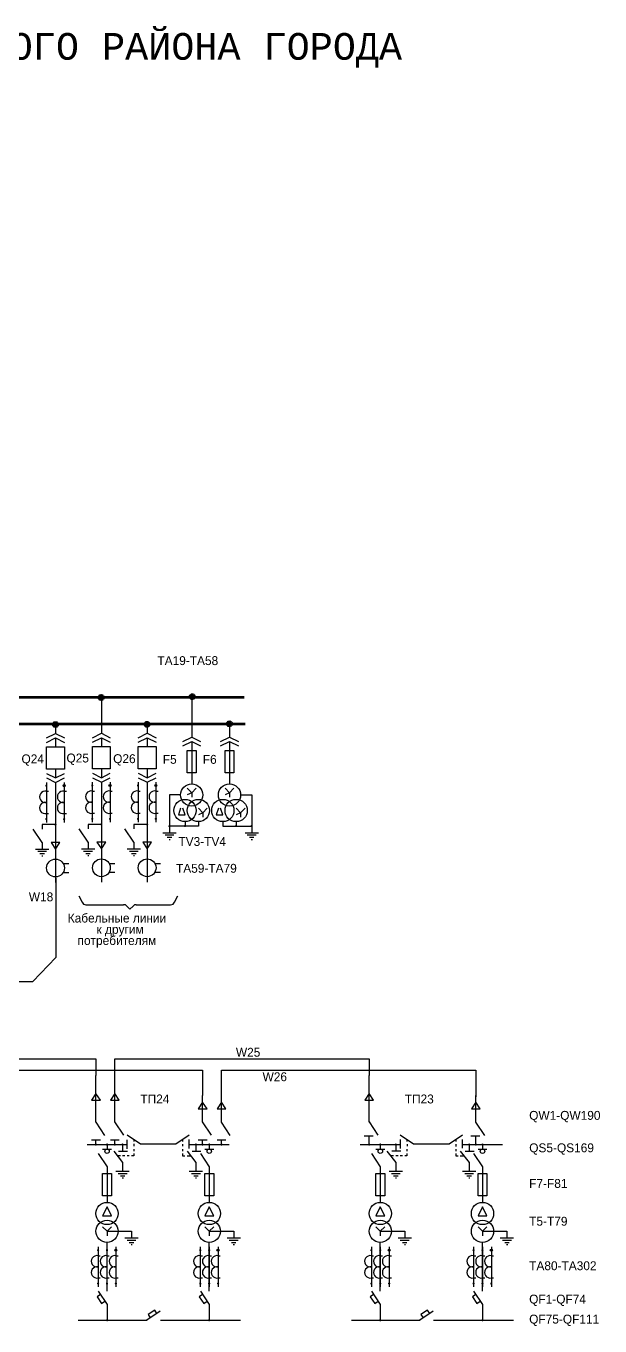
# Model space of a CAD drawing. Header units: millimetres. Extents: x -96 to 597, y -381 to 695.
# Drawn here: x 338 to 597, y 111 to 695 of the extents above; entities that cross this region are included whole.
import ezdxf

# ---------------------------------------------------------------- set-up
doc = ezdxf.new("R2010")
doc.units = ezdxf.units.MM

msp = doc.modelspace()

# ---------------------------------------------------------------- hatches: boundary and pattern name
at = {"lineweight": 60}
h = msp.add_hatch(color=256, dxfattribs=at)
edge = h.paths.add_edge_path()
edge.add_arc((372.24, 393.39), 1, 0, 360)
h = msp.add_hatch(color=256, dxfattribs=at)
edge = h.paths.add_edge_path()
edge.add_arc((412.89, 393.66), 1, 0, 360)
at = {"lineweight": 30}
h = msp.add_hatch(color=256, dxfattribs=at)
edge = h.paths.add_edge_path()
edge.add_arc((351.58, 381.3), 1, 0, 360)
at = {"lineweight": 60}
h = msp.add_hatch(color=256, dxfattribs=at)
edge = h.paths.add_edge_path()
edge.add_arc((392.95, 381.47), 1, 0, 360)
at = {"lineweight": 30}
h = msp.add_hatch(color=256, dxfattribs=at)
edge = h.paths.add_edge_path()
edge.add_arc((429.89, 381.66), 1, 0, 360)
h = msp.add_hatch(color=256, dxfattribs=at)
h.paths.add_polyline_path([(347.47, 354.3, 0.414214), (346.97, 353.8, 0.414214), (347.47, 353.3)])
h.paths.add_polyline_path([(347.47, 354.3), (347.47, 353.3, 0.414214), (347.97, 353.8, 0.414214)])
h = msp.add_hatch(color=256, dxfattribs=at)
h.paths.add_polyline_path([(355.47, 354.3, 0.414214), (354.97, 353.8, 0.414214), (355.47, 353.3)])
h.paths.add_polyline_path([(355.47, 354.3), (355.47, 353.3, 0.414214), (355.97, 353.8, 0.414214)])
h = msp.add_hatch(color=256, dxfattribs=at)
h.paths.add_polyline_path([(368.14, 354.39, 0.414214), (367.64, 353.89, 0.414214), (368.14, 353.39)])
h.paths.add_polyline_path([(368.14, 354.39), (368.14, 353.39, 0.414214), (368.64, 353.89, 0.414214)])
h = msp.add_hatch(color=256, dxfattribs=at)
h.paths.add_polyline_path([(376.14, 354.39, 0.414214), (375.64, 353.89, 0.414214), (376.14, 353.39)])
h.paths.add_polyline_path([(376.14, 354.39), (376.14, 353.39, 0.414214), (376.64, 353.89, 0.414214)])
h = msp.add_hatch(color=256, dxfattribs=at)
h.paths.add_polyline_path([(388.73, 354.39, 0.414214), (388.23, 353.89, 0.414214), (388.73, 353.39)])
h.paths.add_polyline_path([(388.73, 354.39), (388.73, 353.39, 0.414214), (389.23, 353.89, 0.414214)])
h = msp.add_hatch(color=256, dxfattribs=at)
h.paths.add_polyline_path([(396.73, 354.39, 0.414214), (396.23, 353.89, 0.414214), (396.73, 353.39)])
h.paths.add_polyline_path([(396.73, 354.39), (396.73, 353.39, 0.414214), (397.23, 353.89, 0.414214)])
h = msp.add_hatch(color=256, dxfattribs=at)
h.paths.add_polyline_path([(347.47, 339.3, 0.414214), (346.97, 338.8, 0.414214), (347.47, 338.3)])
h.paths.add_polyline_path([(347.47, 339.3), (347.47, 338.3, 0.414214), (347.97, 338.8, 0.414214)])
h = msp.add_hatch(color=256, dxfattribs=at)
h.paths.add_polyline_path([(355.47, 339.3, 0.414214), (354.97, 338.8, 0.414214), (355.47, 338.3)])
h.paths.add_polyline_path([(355.47, 339.3), (355.47, 338.3, 0.414214), (355.97, 338.8, 0.414214)])
h = msp.add_hatch(color=256, dxfattribs=at)
h.paths.add_polyline_path([(368.14, 339.39, 0.414214), (367.64, 338.89, 0.414214), (368.14, 338.39)])
h.paths.add_polyline_path([(368.14, 339.39), (368.14, 338.39, 0.414214), (368.64, 338.89, 0.414214)])
h = msp.add_hatch(color=256, dxfattribs=at)
h.paths.add_polyline_path([(376.14, 339.39, 0.414214), (375.64, 338.89, 0.414214), (376.14, 338.39)])
h.paths.add_polyline_path([(376.14, 339.39), (376.14, 338.39, 0.414214), (376.64, 338.89, 0.414214)])
h = msp.add_hatch(color=256, dxfattribs=at)
h.paths.add_polyline_path([(388.73, 339.39, 0.414214), (388.23, 338.89, 0.414214), (388.73, 338.39)])
h.paths.add_polyline_path([(388.73, 339.39), (388.73, 338.39, 0.414214), (389.23, 338.89, 0.414214)])
h = msp.add_hatch(color=256, dxfattribs=at)
h.paths.add_polyline_path([(396.73, 339.39, 0.414214), (396.23, 338.89, 0.414214), (396.73, 338.39)])
h.paths.add_polyline_path([(396.73, 339.39), (396.73, 338.39, 0.414214), (397.23, 338.89, 0.414214)])
h = msp.add_hatch(color=256, dxfattribs=at)
h.paths.add_polyline_path([(351.58, 336.8, 0.414214), (351.08, 336.3, 0.414214), (351.58, 335.8)])
h.paths.add_polyline_path([(351.58, 336.8), (351.58, 335.8, 0.414214), (352.08, 336.3, 0.414214)])
h = msp.add_hatch(color=256, dxfattribs=at)
h.paths.add_polyline_path([(372.24, 336.89, 0.414214), (371.74, 336.39, 0.414214), (372.24, 335.89)])
h.paths.add_polyline_path([(372.24, 336.89), (372.24, 335.89, 0.414214), (372.74, 336.39, 0.414214)])
h = msp.add_hatch(color=256, dxfattribs=at)
h.paths.add_polyline_path([(392.83, 336.89, 0.414214), (392.33, 336.39, 0.414214), (392.83, 335.89)])
h.paths.add_polyline_path([(392.83, 336.89), (392.83, 335.89, 0.414214), (393.33, 336.39, 0.414214)])
h = msp.add_hatch(color=256, dxfattribs=at)
h.paths.add_polyline_path([(402.89, 336.16, 0.414214), (402.39, 335.66, 0.414214), (402.89, 335.16)])
h.paths.add_polyline_path([(402.89, 336.16), (402.89, 335.16, 0.414214), (403.39, 335.66, 0.414214)])
h = msp.add_hatch(color=256, dxfattribs=at)
h.paths.add_polyline_path([(409.89, 336.16, 0.414214), (409.39, 335.66, 0.414214), (409.89, 335.16)])
h.paths.add_polyline_path([(409.89, 336.16), (409.89, 335.16, 0.414214), (410.39, 335.66, 0.414214)])
h = msp.add_hatch(color=256, dxfattribs=at)
h.paths.add_polyline_path([(432.89, 336.16, 0.414214), (432.39, 335.66, 0.414214), (432.89, 335.16)])
h.paths.add_polyline_path([(432.89, 336.16), (432.89, 335.16, 0.414214), (433.39, 335.66, 0.414214)])
h = msp.add_hatch(color=256, dxfattribs=at)
h.paths.add_polyline_path([(439.89, 336.16, 0.414214), (439.39, 335.66, 0.414214), (439.89, 335.16)])
h.paths.add_polyline_path([(439.89, 336.16), (439.89, 335.16, 0.414214), (440.39, 335.66, 0.414214)])
h = msp.add_hatch(color=256, dxfattribs=at)
h.paths.add_polyline_path([(369.79, 191.92, 0.414214), (370.29, 192.42, 0.414214), (369.79, 192.92)])
h.paths.add_polyline_path([(369.79, 191.92), (369.79, 192.92, 0.414214), (369.29, 192.42, 0.414214)])
h = msp.add_hatch(color=256, dxfattribs=at)
h.paths.add_polyline_path([(374.79, 192.92, 0.414214), (374.29, 192.42, 0.414214), (374.79, 191.92)])
h.paths.add_polyline_path([(374.79, 192.92), (374.79, 191.92, 0.414214), (375.29, 192.42, 0.414214)])
h = msp.add_hatch(color=256, dxfattribs=at)
h.paths.add_polyline_path([(378.29, 191.92, 0.414214), (378.79, 192.42, 0.414214), (378.29, 192.92)])
h.paths.add_polyline_path([(378.29, 191.92), (378.29, 192.92, 0.414214), (377.79, 192.42, 0.414214)])
h = msp.add_hatch(color=256, dxfattribs=at)
h.paths.add_polyline_path([(381.79, 192.92, 0.414214), (381.29, 192.42, 0.414214), (381.79, 191.92)])
h.paths.add_polyline_path([(381.79, 192.92), (381.79, 191.92, 0.414214), (382.29, 192.42, 0.414214)])
h = msp.add_hatch(color=256, dxfattribs=at)
h.paths.add_polyline_path([(414.79, 192.92, 0.414214), (414.29, 192.42, 0.414214), (414.79, 191.92)])
h.paths.add_polyline_path([(414.79, 192.92), (414.79, 191.92, 0.414214), (415.29, 192.42, 0.414214)])
h = msp.add_hatch(color=256, dxfattribs=at)
h.paths.add_polyline_path([(417.79, 191.92, 0.414214), (418.29, 192.42, 0.414214), (417.79, 192.92)])
h.paths.add_polyline_path([(417.79, 191.92), (417.79, 192.92, 0.414214), (417.29, 192.42, 0.414214)])
h = msp.add_hatch(color=256, dxfattribs=at)
h.paths.add_polyline_path([(420.79, 192.92, 0.414214), (420.29, 192.42, 0.414214), (420.79, 191.92)])
h.paths.add_polyline_path([(420.79, 192.92), (420.79, 191.92, 0.414214), (421.29, 192.42, 0.414214)])
h = msp.add_hatch(color=256, dxfattribs=at)
h.paths.add_polyline_path([(426.29, 191.92, 0.414214), (426.79, 192.42, 0.414214), (426.29, 192.92)])
h.paths.add_polyline_path([(426.29, 191.92), (426.29, 192.92, 0.414214), (425.79, 192.42, 0.414214)])
h = msp.add_hatch(color=256, dxfattribs=at)
h.paths.add_polyline_path([(492.79, 191.92, 0.414214), (493.29, 192.42, 0.414214), (492.79, 192.92)])
h.paths.add_polyline_path([(492.79, 191.92), (492.79, 192.92, 0.414214), (492.29, 192.42, 0.414214)])
h = msp.add_hatch(color=256, dxfattribs=at)
h.paths.add_polyline_path([(497.79, 192.92, 0.414214), (497.29, 192.42, 0.414214), (497.79, 191.92)])
h.paths.add_polyline_path([(497.79, 192.92), (497.79, 191.92, 0.414214), (498.29, 192.42, 0.414214)])
h = msp.add_hatch(color=256, dxfattribs=at)
h.paths.add_polyline_path([(504.79, 192.92, 0.414214), (504.29, 192.42, 0.414214), (504.79, 191.92)])
h.paths.add_polyline_path([(504.79, 192.92), (504.79, 191.92, 0.414214), (505.29, 192.42, 0.414214)])
h = msp.add_hatch(color=256, dxfattribs=at)
h.paths.add_polyline_path([(537.79, 192.92, 0.414214), (537.29, 192.42, 0.414214), (537.79, 191.92)])
h.paths.add_polyline_path([(537.79, 192.92), (537.79, 191.92, 0.414214), (538.29, 192.42, 0.414214)])
h = msp.add_hatch(color=256, dxfattribs=at)
h.paths.add_polyline_path([(540.79, 191.92, 0.414214), (541.29, 192.42, 0.414214), (540.79, 192.92)])
h.paths.add_polyline_path([(540.79, 191.92), (540.79, 192.92, 0.414214), (540.29, 192.42, 0.414214)])
h = msp.add_hatch(color=256, dxfattribs=at)
h.paths.add_polyline_path([(543.79, 192.92, 0.414214), (543.29, 192.42, 0.414214), (543.79, 191.92)])
h.paths.add_polyline_path([(543.79, 192.92), (543.79, 191.92, 0.414214), (544.29, 192.42, 0.414214)])
h = msp.add_hatch(color=256, dxfattribs=at)
h.paths.add_polyline_path([(370.76, 145.42, 0.414214), (370.26, 144.92, 0.414214), (370.76, 144.42)])
h.paths.add_polyline_path([(370.76, 145.42), (370.76, 144.42, 0.414214), (371.26, 144.92, 0.414214)])
h = msp.add_hatch(color=256, dxfattribs=at)
h.paths.add_polyline_path([(374.76, 145.42, 0.414214), (374.26, 144.92, 0.414214), (374.76, 144.42)])
h.paths.add_polyline_path([(374.76, 145.42), (374.76, 144.42, 0.414214), (375.26, 144.92, 0.414214)])
h = msp.add_hatch(color=256, dxfattribs=at)
h.paths.add_polyline_path([(378.76, 145.42, 0.414214), (378.26, 144.92, 0.414214), (378.76, 144.42)])
h.paths.add_polyline_path([(378.76, 145.42), (378.76, 144.42, 0.414214), (379.26, 144.92, 0.414214)])
h = msp.add_hatch(color=256, dxfattribs=at)
h.paths.add_polyline_path([(416.76, 145.42, 0.414214), (416.26, 144.92, 0.414214), (416.76, 144.42)])
h.paths.add_polyline_path([(416.76, 145.42), (416.76, 144.42, 0.414214), (417.26, 144.92, 0.414214)])
h = msp.add_hatch(color=256, dxfattribs=at)
h.paths.add_polyline_path([(420.76, 145.42, 0.414214), (420.26, 144.92, 0.414214), (420.76, 144.42)])
h.paths.add_polyline_path([(420.76, 145.42), (420.76, 144.42, 0.414214), (421.26, 144.92, 0.414214)])
h = msp.add_hatch(color=256, dxfattribs=at)
h.paths.add_polyline_path([(424.76, 145.42, 0.414214), (424.26, 144.92, 0.414214), (424.76, 144.42)])
h.paths.add_polyline_path([(424.76, 145.42), (424.76, 144.42, 0.414214), (425.26, 144.92, 0.414214)])
h = msp.add_hatch(color=256, dxfattribs=at)
h.paths.add_polyline_path([(493.76, 145.42, 0.414214), (493.26, 144.92, 0.414214), (493.76, 144.42)])
h.paths.add_polyline_path([(493.76, 145.42), (493.76, 144.42, 0.414214), (494.26, 144.92, 0.414214)])
h = msp.add_hatch(color=256, dxfattribs=at)
h.paths.add_polyline_path([(497.76, 145.42, 0.414214), (497.26, 144.92, 0.414214), (497.76, 144.42)])
h.paths.add_polyline_path([(497.76, 145.42), (497.76, 144.42, 0.414214), (498.26, 144.92, 0.414214)])
h = msp.add_hatch(color=256, dxfattribs=at)
h.paths.add_polyline_path([(501.76, 145.42, 0.414214), (501.26, 144.92, 0.414214), (501.76, 144.42)])
h.paths.add_polyline_path([(501.76, 145.42), (501.76, 144.42, 0.414214), (502.26, 144.92, 0.414214)])
h = msp.add_hatch(color=256, dxfattribs=at)
h.paths.add_polyline_path([(539.76, 145.42, 0.414214), (539.26, 144.92, 0.414214), (539.76, 144.42)])
h.paths.add_polyline_path([(539.76, 145.42), (539.76, 144.42, 0.414214), (540.26, 144.92, 0.414214)])
h = msp.add_hatch(color=256, dxfattribs=at)
h.paths.add_polyline_path([(543.76, 145.42, 0.414214), (543.26, 144.92, 0.414214), (543.76, 144.42)])
h.paths.add_polyline_path([(543.76, 145.42), (543.76, 144.42, 0.414214), (544.26, 144.92, 0.414214)])
h = msp.add_hatch(color=256, dxfattribs=at)
h.paths.add_polyline_path([(547.76, 145.42, 0.414214), (547.26, 144.92, 0.414214), (547.76, 144.42)])
h.paths.add_polyline_path([(547.76, 145.42), (547.76, 144.42, 0.414214), (548.26, 144.92, 0.414214)])
h = msp.add_hatch(color=256, dxfattribs=at)
h.paths.add_polyline_path([(370.76, 130.42, 0.414214), (370.26, 129.92, 0.414214), (370.76, 129.42)])
h.paths.add_polyline_path([(370.76, 130.42), (370.76, 129.42, 0.414214), (371.26, 129.92, 0.414214)])
h = msp.add_hatch(color=256, dxfattribs=at)
h.paths.add_polyline_path([(374.76, 130.42, 0.414214), (374.26, 129.92, 0.414214), (374.76, 129.42)])
h.paths.add_polyline_path([(374.76, 130.42), (374.76, 129.42, 0.414214), (375.26, 129.92, 0.414214)])
h = msp.add_hatch(color=256, dxfattribs=at)
h.paths.add_polyline_path([(378.76, 130.42, 0.414214), (378.26, 129.92, 0.414214), (378.76, 129.42)])
h.paths.add_polyline_path([(378.76, 130.42), (378.76, 129.42, 0.414214), (379.26, 129.92, 0.414214)])
h = msp.add_hatch(color=256, dxfattribs=at)
h.paths.add_polyline_path([(416.76, 130.42, 0.414214), (416.26, 129.92, 0.414214), (416.76, 129.42)])
h.paths.add_polyline_path([(416.76, 130.42), (416.76, 129.42, 0.414214), (417.26, 129.92, 0.414214)])
h = msp.add_hatch(color=256, dxfattribs=at)
h.paths.add_polyline_path([(420.76, 130.42, 0.414214), (420.26, 129.92, 0.414214), (420.76, 129.42)])
h.paths.add_polyline_path([(420.76, 130.42), (420.76, 129.42, 0.414214), (421.26, 129.92, 0.414214)])
h = msp.add_hatch(color=256, dxfattribs=at)
h.paths.add_polyline_path([(424.76, 130.42, 0.414214), (424.26, 129.92, 0.414214), (424.76, 129.42)])
h.paths.add_polyline_path([(424.76, 130.42), (424.76, 129.42, 0.414214), (425.26, 129.92, 0.414214)])
h = msp.add_hatch(color=256, dxfattribs=at)
h.paths.add_polyline_path([(493.76, 130.42, 0.414214), (493.26, 129.92, 0.414214), (493.76, 129.42)])
h.paths.add_polyline_path([(493.76, 130.42), (493.76, 129.42, 0.414214), (494.26, 129.92, 0.414214)])
h = msp.add_hatch(color=256, dxfattribs=at)
h.paths.add_polyline_path([(497.76, 130.42, 0.414214), (497.26, 129.92, 0.414214), (497.76, 129.42)])
h.paths.add_polyline_path([(497.76, 130.42), (497.76, 129.42, 0.414214), (498.26, 129.92, 0.414214)])
h = msp.add_hatch(color=256, dxfattribs=at)
h.paths.add_polyline_path([(501.76, 130.42, 0.414214), (501.26, 129.92, 0.414214), (501.76, 129.42)])
h.paths.add_polyline_path([(501.76, 130.42), (501.76, 129.42, 0.414214), (502.26, 129.92, 0.414214)])
h = msp.add_hatch(color=256, dxfattribs=at)
h.paths.add_polyline_path([(539.76, 130.42, 0.414214), (539.26, 129.92, 0.414214), (539.76, 129.42)])
h.paths.add_polyline_path([(539.76, 130.42), (539.76, 129.42, 0.414214), (540.26, 129.92, 0.414214)])
h = msp.add_hatch(color=256, dxfattribs=at)
h.paths.add_polyline_path([(543.76, 130.42, 0.414214), (543.26, 129.92, 0.414214), (543.76, 129.42)])
h.paths.add_polyline_path([(543.76, 130.42), (543.76, 129.42, 0.414214), (544.26, 129.92, 0.414214)])
h = msp.add_hatch(color=256, dxfattribs=at)
h.paths.add_polyline_path([(547.76, 130.42, 0.414214), (547.26, 129.92, 0.414214), (547.76, 129.42)])
h.paths.add_polyline_path([(547.76, 130.42), (547.76, 129.42, 0.414214), (548.26, 129.92, 0.414214)])
h = msp.add_hatch(color=256, dxfattribs=at)
h.paths.add_polyline_path([(374.79, 113.92, 0.414214), (374.29, 113.42, 0.414214), (374.79, 112.92)])
h.paths.add_polyline_path([(374.79, 113.92), (374.79, 112.92, 0.414214), (375.29, 113.42, 0.414214)])
h = msp.add_hatch(color=256, dxfattribs=at)
h.paths.add_polyline_path([(420.79, 113.92, 0.414214), (420.29, 113.42, 0.414214), (420.79, 112.92)])
h.paths.add_polyline_path([(420.79, 113.92), (420.79, 112.92, 0.414214), (421.29, 113.42, 0.414214)])
h = msp.add_hatch(color=256, dxfattribs=at)
h.paths.add_polyline_path([(497.79, 113.92, 0.414214), (497.29, 113.42, 0.414214), (497.79, 112.92)])
h.paths.add_polyline_path([(497.79, 113.92), (497.79, 112.92, 0.414214), (498.29, 113.42, 0.414214)])
h = msp.add_hatch(color=256, dxfattribs=at)
h.paths.add_polyline_path([(543.79, 113.92, 0.414214), (543.29, 113.42, 0.414214), (543.79, 112.92)])
h.paths.add_polyline_path([(543.79, 113.92), (543.79, 112.92, 0.414214), (544.29, 113.42, 0.414214)])

# ---------------------------------------------------------------- linework, layer by layer
at = {"lineweight": 60}
for p, q in [((185.95, 393.66), (436.55, 393.66)), ((185.95, 381.66), (436.97, 381.66))]:
    msp.add_line(p, q, dxfattribs=at)
at = {"lineweight": 30}
for p, q in [((372.24, 393.39), (372.24, 377.39)), ((412.89, 393.66), (412.89, 375.66)), ((351.58, 381.3), (351.58, 377.3)), ((392.83, 381.39), (392.83, 377.39)), ((429.89, 381.66), (429.89, 375.66)), ((412.89, 373.66), (412.89, 359.66)), ((429.89, 373.66), (429.89, 359.66)), ((347.58, 359.3), (351.58, 357.3)), ((347.58, 357.3), (351.58, 355.3)), ((351.58, 361.3), (351.58, 357.3)), ((351.58, 357.3), (355.58, 359.3)), ((351.58, 355.3), (355.58, 357.3)), ((368.24, 359.39), (372.24, 357.39)), ((368.24, 357.39), (372.24, 355.39)), ((372.24, 361.39), (372.24, 357.39)), ((372.24, 357.39), (376.24, 359.39)), ((372.24, 355.39), (376.24, 357.39)), ((388.83, 359.39), (392.83, 357.39)), ((388.83, 357.39), (392.83, 355.39)), ((392.83, 361.39), (392.83, 357.39)), ((392.83, 357.39), (396.83, 359.39)), ((392.83, 355.39), (396.83, 357.39)), ((412.89, 359.66), (412.89, 354.66)), ((429.89, 359.66), (429.89, 354.66)), ((347.47, 355.3), (347.47, 337.3)), ((347.47, 351.3), (348.47, 351.3)), ((351.53, 355.3), (351.58, 310.3)), ((355.47, 355.3), (355.47, 337.3)), ((355.47, 351.3), (356.47, 351.3)), ((368.14, 355.39), (368.14, 337.39)), ((368.14, 351.39), (369.14, 351.39)), ((372.24, 355.39), (372.24, 310.39)), ((376.14, 355.39), (376.14, 337.39)), ((376.14, 351.39), (377.14, 351.39)), ((388.73, 355.39), (388.73, 337.39)), ((388.73, 351.39), (389.73, 351.39)), ((392.78, 355.39), (392.83, 310.39)), ((396.73, 355.39), (396.73, 337.39)), ((396.73, 351.39), (397.73, 351.39)), ((410.89, 352.66), (412.89, 350.66)), ((414.89, 352.66), (412.89, 350.66)), ((412.89, 350.66), (414.89, 352.66)), ((427.89, 352.66), (429.89, 350.66)), ((429.89, 350.66), (431.89, 352.66)), ((431.89, 352.66), (429.89, 350.66)), ((402.89, 349.66), (402.89, 332.66)), ((407.89, 349.66), (402.89, 349.66)), ((412.89, 350.66), (410.89, 349.66)), ((412.89, 350.66), (412.89, 348.66)), ((429.89, 350.66), (427.89, 349.66)), ((429.89, 350.66), (429.89, 348.66)), ((434.89, 349.66), (439.89, 349.66)), ((434.89, 349.66), (434.89, 349.66)), ((439.89, 349.66), (439.89, 335.66)), ((347.47, 341.3), (348.47, 341.3)), ((355.47, 341.3), (356.47, 341.3)), ((368.14, 341.39), (369.14, 341.39)), ((376.14, 341.39), (377.14, 341.39)), ((388.73, 341.39), (389.73, 341.39)), ((396.73, 341.39), (397.73, 341.39)), ((407.89, 343.66), (406.89, 340.66)), ((406.89, 340.66), (409.89, 340.66)), ((409.89, 340.66), (408.89, 343.66)), ((415.89, 343.66), (417.89, 341.66)), ((417.89, 341.66), (415.89, 340.66)), ((417.89, 341.66), (419.89, 343.66)), ((419.89, 343.66), (417.89, 341.66)), ((417.89, 341.66), (417.89, 339.66)), ((424.89, 343.66), (423.89, 340.66)), ((423.89, 340.66), (426.89, 340.66)), ((426.89, 340.66), (425.89, 343.66)), ((432.89, 343.66), (434.89, 341.66)), ((434.89, 341.66), (432.89, 340.66)), ((434.89, 341.66), (436.89, 343.66)), ((436.89, 343.66), (434.89, 341.66)), ((434.89, 341.66), (434.89, 339.66)), ((345.58, 328.3), (341.58, 334.3)), ((345.58, 336.3), (345.58, 334.3)), ((351.58, 336.3), (345.58, 336.3)), ((366.24, 328.39), (362.24, 334.39)), ((366.24, 336.39), (366.24, 334.39)), ((372.24, 336.39), (366.24, 336.39)), ((386.83, 328.39), (382.83, 334.39)), ((392.83, 336.39), (386.83, 336.39)), ((386.83, 336.39), (386.83, 334.39)), ((415.89, 335.66), (402.89, 335.66)), ((409.89, 337.66), (409.89, 335.66)), ((415.89, 337.66), (415.89, 335.66)), ((426.89, 337.66), (426.89, 335.66)), ((426.89, 335.66), (439.89, 335.66)), ((432.89, 337.66), (432.89, 335.66)), ((439.89, 335.66), (439.89, 332.66)), ((345.58, 328.3), (345.58, 325.3)), ((353.58, 328.3), (349.58, 328.3)), ((349.58, 328.3), (351.58, 325.3)), ((351.58, 325.3), (353.58, 328.3)), ((366.24, 328.39), (366.24, 325.39)), ((374.24, 328.39), (370.24, 328.39)), ((370.24, 328.39), (372.24, 325.39)), ((372.24, 325.39), (374.24, 328.39)), ((386.83, 328.39), (386.83, 325.39)), ((390.83, 328.39), (392.83, 325.39)), ((394.83, 328.39), (390.83, 328.39)), ((392.83, 325.39), (394.83, 328.39)), ((399.89, 332.65), (405.89, 332.65)), ((400.89, 331.65), (404.89, 331.65)), ((401.89, 330.65), (403.89, 330.65)), ((402.73, 329.66), (403.22, 329.66)), ((436.89, 332.65), (442.89, 332.65)), ((437.89, 331.65), (441.89, 331.65)), ((438.89, 330.65), (440.89, 330.65)), ((439.73, 329.66), (440.22, 329.66)), ((342.58, 325.29), (348.58, 325.29)), ((343.58, 324.29), (347.58, 324.29)), ((344.58, 323.29), (346.58, 323.29)), ((345.41, 322.3), (345.91, 322.3)), ((363.24, 325.38), (369.24, 325.38)), ((364.24, 324.38), (368.24, 324.38)), ((365.24, 323.38), (367.24, 323.38)), ((366.08, 322.39), (366.57, 322.39)), ((383.83, 325.38), (389.83, 325.38)), ((384.83, 324.38), (388.83, 324.38)), ((385.83, 323.38), (387.83, 323.38)), ((386.67, 322.39), (387.16, 322.39)), ((355.03, 318.8), (357.58, 318.8)), ((375.69, 318.89), (378.24, 318.89)), ((396.28, 318.89), (398.83, 318.89)), ((351.8, 312.26), (351.8, 276.59)), ((355.03, 314.8), (357.58, 314.8)), ((375.69, 314.89), (378.24, 314.89)), ((396.28, 314.89), (398.83, 314.89)), ((362.08, 304.28), (363.52, 301.39)), ((405.2, 301.39), (406.65, 304.28)), ((365.43, 300.28), (382.26, 300.28)), ((383.67, 299.7), (385.09, 298.28)), ((385.09, 298.28), (386.5, 299.7)), ((387.92, 300.28), (403.26, 300.28)), ((351.8, 276.59), (341.38, 265.72)), ((322.59, 265.72), (341.38, 265.72)), ((253.29, 230.92), (369.79, 230.92)), ((369.79, 230.92), (369.79, 223.42)), ((378.29, 229.42), (378.29, 230.92)), ((378.29, 230.92), (492.79, 230.92)), ((378.29, 202.42), (378.29, 229.42)), ((492.79, 230.92), (492.79, 223.42)), ((301.29, 225.92), (417.79, 225.92)), ((369.79, 202.42), (369.79, 223.42)), ((417.79, 225.92), (417.79, 214.42)), ((426.29, 219.42), (426.29, 225.92)), ((426.29, 225.92), (540.79, 225.92)), ((492.79, 202.42), (492.79, 223.42)), ((540.79, 225.92), (540.79, 213.92)), ((426.29, 202.42), (426.29, 219.42)), ((369.79, 215.42), (367.79, 212.42)), ((367.79, 212.42), (371.79, 212.42)), ((371.79, 212.42), (369.79, 215.42)), ((378.29, 215.42), (376.29, 212.42)), ((376.29, 212.42), (380.29, 212.42)), ((380.29, 212.42), (378.29, 215.42)), ((417.79, 211.42), (415.79, 208.42)), ((417.79, 202.42), (417.79, 214.42)), ((419.79, 208.42), (417.79, 211.42)), ((426.29, 211.42), (424.29, 208.42)), ((428.29, 208.42), (426.29, 211.42)), ((492.79, 215.42), (490.79, 212.42)), ((490.79, 212.42), (494.79, 212.42)), ((494.79, 212.42), (492.79, 215.42)), ((540.79, 211.42), (538.79, 208.42)), ((540.79, 202.42), (540.79, 214.42)), ((542.79, 208.42), (540.79, 211.42)), ((415.79, 208.42), (419.79, 208.42)), ((424.29, 208.42), (428.29, 208.42)), ((538.79, 208.42), (542.79, 208.42)), ((373.83, 196.5), (369.83, 202.5)), ((382.35, 196.66), (378.35, 202.66)), ((421.75, 196.66), (417.75, 202.66)), ((430.26, 196.5), (426.26, 202.5)), ((496.85, 196.66), (492.85, 202.66)), ((544.77, 196.43), (540.77, 202.43)), ((371.79, 194.42), (367.79, 194.42)), ((369.79, 192.42), (369.79, 194.42)), ((380.29, 194.42), (376.29, 194.42)), ((378.29, 192.42), (378.29, 194.42)), ((383.79, 196.73), (389.79, 192.73)), ((383.81, 190.5), (383.81, 194.5)), ((386.79, 194.73), (386.79, 193.73)), ((405.79, 192.73), (411.79, 196.73)), ((408.79, 194.73), (408.79, 193.73)), ((411.8, 190.63), (411.8, 194.63)), ((419.79, 194.42), (415.79, 194.42)), ((417.79, 192.42), (417.79, 194.42)), ((428.29, 194.42), (424.29, 194.42)), ((426.29, 192.42), (426.29, 194.42)), ((494.59, 196.24), (490.59, 196.24)), ((492.79, 192.42), (492.83, 196.23)), ((506.79, 196.73), (512.79, 192.73)), ((506.86, 190.63), (506.86, 194.63)), ((509.79, 194.73), (509.79, 193.73)), ((528.79, 192.73), (534.79, 196.73)), ((531.79, 194.73), (531.79, 193.73)), ((534.72, 190.76), (534.72, 194.76)), ((542.59, 196.24), (538.59, 196.24)), ((540.79, 192.42), (540.82, 196.13)), ((365.79, 192.42), (383.79, 192.42)), ((370.79, 188.42), (374.79, 182.42)), ((372.79, 190.42), (376.79, 190.42)), ((374.79, 192.42), (374.79, 190.42)), ((377.79, 189.42), (381.79, 184.42)), ((379.79, 187.42), (379.29, 187.42)), ((380.79, 187.42), (379.79, 187.42)), ((383.93, 189.31), (379.93, 189.31)), ((381.79, 192.42), (381.79, 189.42)), ((382.79, 187.42), (381.79, 187.42)), ((384.79, 187.42), (383.79, 187.42)), ((386.79, 187.42), (385.79, 187.42)), ((386.79, 190.42), (386.79, 189.42)), ((386.79, 188.42), (386.79, 187.42)), ((386.84, 192.76), (386.84, 191.76)), ((389.79, 192.73), (405.79, 192.73)), ((408.79, 190.42), (408.79, 189.42)), ((408.79, 188.42), (408.79, 187.42)), ((408.79, 187.42), (409.79, 187.42)), ((408.8, 192.65), (408.8, 191.65)), ((410.79, 189.42), (414.79, 184.42)), ((410.79, 187.42), (412.29, 187.42)), ((411.79, 192.42), (429.79, 192.42)), ((417.05, 189.31), (413.05, 189.31)), ((414.79, 192.42), (414.79, 189.42)), ((416.79, 188.42), (420.79, 182.42)), ((418.79, 190.42), (422.79, 190.42)), ((420.79, 192.42), (420.79, 190.42)), ((488.79, 192.42), (506.79, 192.42)), ((493.79, 188.42), (497.79, 182.42)), ((495.79, 190.42), (499.79, 190.42)), ((497.79, 192.42), (497.79, 190.42)), ((500.79, 189.42), (504.79, 184.42)), ((502.79, 187.42), (502.29, 187.42)), ((503.79, 187.42), (502.79, 187.42)), ((507.02, 189.42), (503.02, 189.42)), ((504.79, 192.42), (504.79, 189.42)), ((505.79, 187.42), (504.79, 187.42)), ((507.79, 187.42), (506.79, 187.42)), ((509.79, 187.42), (508.79, 187.42)), ((509.79, 190.42), (509.79, 189.42)), ((509.79, 188.42), (509.79, 187.42)), ((509.8, 192.65), (509.8, 191.65)), ((512.79, 192.73), (528.79, 192.73)), ((531.76, 192.55), (531.76, 191.55)), ((531.79, 190.42), (531.79, 189.42)), ((531.79, 188.42), (531.79, 187.42)), ((531.79, 187.42), (532.79, 187.42)), ((533.79, 189.42), (537.79, 184.42)), ((533.79, 187.42), (535.29, 187.42)), ((534.79, 192.42), (552.79, 192.42)), ((540.01, 189.31), (536.01, 189.31)), ((537.79, 192.42), (537.79, 189.42)), ((539.79, 188.42), (543.79, 182.42)), ((541.79, 190.42), (545.79, 190.42)), ((543.79, 192.42), (543.79, 190.42)), ((374.79, 182.42), (374.79, 179.42)), ((381.79, 184.42), (381.79, 180.42)), ((414.79, 184.42), (414.79, 180.42)), ((420.79, 182.42), (420.79, 179.42)), ((497.79, 182.42), (497.79, 179.42)), ((504.79, 184.42), (504.79, 180.42)), ((537.79, 184.42), (537.79, 180.42)), ((543.79, 182.42), (543.79, 179.42)), ((374.79, 179.42), (374.79, 166.42)), ((378.79, 180.41), (384.79, 180.41)), ((379.79, 179.41), (383.79, 179.41)), ((380.79, 178.41), (382.79, 178.41)), ((381.63, 177.42), (382.12, 177.42)), ((411.79, 180.41), (417.79, 180.41)), ((412.79, 179.41), (416.79, 179.41)), ((413.79, 178.41), (415.79, 178.41)), ((414.63, 177.42), (415.12, 177.42)), ((420.79, 179.42), (420.79, 166.42)), ((497.79, 179.42), (497.79, 166.42)), ((501.79, 180.41), (507.79, 180.41)), ((502.79, 179.41), (506.79, 179.41)), ((503.79, 178.41), (505.79, 178.41)), ((504.63, 177.42), (505.12, 177.42)), ((534.79, 180.41), (540.79, 180.41)), ((535.79, 179.41), (539.79, 179.41)), ((536.79, 178.41), (538.79, 178.41)), ((537.63, 177.42), (538.12, 177.42)), ((543.79, 179.42), (543.79, 166.42)), ((420.79, 164.42), (418.79, 160.42)), ((422.79, 160.42), (420.79, 164.42)), ((543.79, 164.42), (541.79, 160.42)), ((545.79, 160.42), (543.79, 164.42)), ((418.79, 160.42), (422.79, 160.42)), ((541.79, 160.42), (545.79, 160.42)), ((372.79, 155.42), (374.79, 153.42)), ((374.79, 153.42), (376.79, 155.42)), ((374.79, 153.42), (374.79, 151.42)), ((374.79, 153.42), (385.79, 153.42)), ((385.79, 153.42), (385.79, 150.42)), ((418.79, 155.42), (420.79, 153.42)), ((420.79, 153.42), (422.79, 155.42)), ((420.79, 153.42), (431.79, 153.42)), ((420.79, 153.42), (420.79, 151.42)), ((431.79, 153.42), (431.79, 150.42)), ((495.79, 155.42), (497.79, 153.42)), ((497.79, 153.42), (499.79, 155.42)), ((497.79, 153.42), (497.79, 151.42)), ((497.79, 153.42), (508.79, 153.42)), ((508.79, 153.42), (508.79, 150.42)), ((541.79, 155.42), (543.79, 153.42)), ((543.79, 153.42), (545.79, 155.42)), ((543.79, 153.42), (554.79, 153.42)), ((543.79, 153.42), (543.79, 151.42)), ((554.79, 153.42), (554.79, 150.42)), ((370.76, 146.42), (370.76, 128.42)), ((374.76, 146.42), (374.76, 128.42)), ((374.79, 130.42), (374.79, 148.42)), ((378.76, 146.42), (378.76, 128.42)), ((382.79, 150.41), (388.79, 150.41)), ((383.79, 149.41), (387.79, 149.41)), ((384.79, 148.41), (386.79, 148.41)), ((385.63, 147.42), (386.12, 147.42)), ((416.76, 146.42), (416.76, 128.42)), ((420.76, 146.42), (420.76, 128.42)), ((420.79, 130.42), (420.79, 148.42)), ((424.76, 146.42), (424.76, 128.42)), ((428.79, 150.41), (434.79, 150.41)), ((429.79, 149.41), (433.79, 149.41)), ((430.79, 148.41), (432.79, 148.41)), ((431.63, 147.42), (432.12, 147.42)), ((493.76, 146.42), (493.76, 128.42)), ((497.76, 146.42), (497.76, 128.42)), ((497.79, 130.42), (497.79, 148.42)), ((501.76, 146.42), (501.76, 128.42)), ((505.79, 150.41), (511.79, 150.41)), ((506.79, 149.41), (510.79, 149.41)), ((507.79, 148.41), (509.79, 148.41)), ((508.63, 147.42), (509.12, 147.42)), ((539.76, 146.42), (539.76, 128.42)), ((543.76, 146.42), (543.76, 128.42)), ((543.79, 130.42), (543.79, 148.42)), ((547.76, 146.42), (547.76, 128.42)), ((551.79, 150.41), (557.79, 150.41)), ((552.79, 149.41), (556.79, 149.41)), ((553.79, 148.41), (555.79, 148.41)), ((554.63, 147.42), (555.12, 147.42)), ((370.76, 142.42), (371.76, 142.42)), ((374.76, 142.42), (375.76, 142.42)), ((378.76, 142.42), (379.76, 142.42)), ((416.76, 142.42), (417.76, 142.42)), ((420.76, 142.42), (421.76, 142.42)), ((424.76, 142.42), (425.76, 142.42)), ((493.76, 142.42), (494.76, 142.42)), ((497.76, 142.42), (498.76, 142.42)), ((501.76, 142.42), (502.76, 142.42)), ((539.76, 142.42), (540.76, 142.42)), ((543.76, 142.42), (544.76, 142.42)), ((547.76, 142.42), (548.76, 142.42)), ((370.76, 132.42), (371.76, 132.42)), ((374.76, 132.42), (375.76, 132.42)), ((374.79, 126.42), (374.79, 130.42)), ((378.76, 132.42), (379.76, 132.42)), ((416.76, 132.42), (417.76, 132.42)), ((420.76, 132.42), (421.76, 132.42)), ((420.79, 126.42), (420.79, 130.42)), ((424.76, 132.42), (425.76, 132.42)), ((493.76, 132.42), (494.76, 132.42)), ((497.76, 132.42), (498.76, 132.42)), ((497.79, 126.42), (497.79, 130.42)), ((501.76, 132.42), (502.76, 132.42)), ((539.76, 132.42), (540.76, 132.42)), ((543.76, 132.42), (544.76, 132.42)), ((543.79, 126.42), (543.79, 130.42)), ((547.76, 132.42), (548.76, 132.42)), ((371.79, 124.92), (370.29, 123.92)), ((370.29, 123.92), (372.29, 120.92)), ((370.79, 126.42), (374.79, 120.42)), ((417.79, 124.92), (416.29, 123.92)), ((416.29, 123.92), (418.29, 120.92)), ((416.79, 126.42), (420.79, 120.42)), ((494.79, 124.92), (493.29, 123.92)), ((493.29, 123.92), (495.29, 120.92)), ((493.79, 126.42), (497.79, 120.42)), ((540.79, 124.92), (539.29, 123.92)), ((539.29, 123.92), (541.29, 120.92)), ((539.79, 126.42), (543.79, 120.42)), ((372.29, 120.92), (373.79, 121.92)), ((374.79, 120.42), (374.79, 113.42)), ((398.77, 117.43), (392.77, 113.43)), ((396.27, 117.93), (393.27, 115.93)), ((397.27, 116.43), (396.27, 117.93)), ((418.29, 120.92), (419.79, 121.92)), ((420.79, 120.42), (420.79, 113.42)), ((495.29, 120.92), (496.79, 121.92)), ((497.79, 120.42), (497.79, 113.42)), ((521.56, 117.43), (515.56, 113.43)), ((519.06, 117.93), (516.06, 115.93)), ((520.06, 116.43), (519.06, 117.93)), ((541.29, 120.92), (542.79, 121.92)), ((543.79, 120.42), (543.79, 113.42)), ((361.79, 113.42), (392.79, 113.42)), ((393.27, 115.93), (394.27, 114.43)), ((398.79, 113.42), (434.79, 113.42)), ((484.79, 113.42), (515.79, 113.42)), ((516.06, 115.93), (517.06, 114.43)), ((521.79, 113.42), (557.79, 113.42))]:
    msp.add_line(p, q, dxfattribs=at)
for points in [[(347.58, 375.3), (351.58, 377.3), (355.58, 375.3)], [(347.58, 373.3), (351.58, 375.3), (355.58, 373.3)], [(351.58, 375.3), (351.58, 371.3)], [(368.24, 375.39), (372.24, 377.39), (376.24, 375.39)], [(368.24, 373.39), (372.24, 375.39), (376.24, 373.39)], [(372.24, 375.39), (372.24, 371.39)], [(388.83, 375.39), (392.83, 377.39), (396.83, 375.39)], [(388.83, 373.39), (392.83, 375.39), (396.83, 373.39)], [(392.83, 375.39), (392.83, 371.39)], [(408.89, 373.66), (412.89, 375.66), (416.89, 373.66)], [(425.89, 373.66), (429.89, 375.66), (433.89, 373.66)], [(408.89, 371.66), (412.89, 373.66), (416.89, 371.66)], [(425.89, 371.66), (429.89, 373.66), (433.89, 371.66)], [(374.79, 164.42), (372.79, 160.42), (376.79, 160.42), (374.79, 164.42)], [(497.79, 164.42), (495.79, 160.42), (499.79, 160.42), (497.79, 164.42)]]:
    msp.add_lwpolyline(points, dxfattribs=at)
for points in [[(347.58, 371.3), (355.58, 371.3), (355.58, 361.3), (347.58, 361.3)], [(368.24, 371.39), (376.24, 371.39), (376.24, 361.39), (368.24, 361.39)], [(388.83, 371.39), (396.83, 371.39), (396.83, 361.39), (388.83, 361.39)], [(410.89, 369.66), (414.89, 369.66), (414.89, 359.66), (410.89, 359.66)], [(427.89, 369.66), (431.89, 369.66), (431.89, 359.66), (427.89, 359.66)], [(372.79, 179.42), (376.79, 179.42), (376.79, 169.42), (372.79, 169.42)], [(418.79, 179.42), (422.79, 179.42), (422.79, 169.42), (418.79, 169.42)], [(495.79, 179.42), (499.79, 179.42), (499.79, 169.42), (495.79, 169.42)], [(541.79, 179.42), (545.79, 179.42), (545.79, 169.42), (541.79, 169.42)]]:
    msp.add_lwpolyline(points, close=True, dxfattribs=at)
at = {"lineweight": 60}
for centre in [(372.13, 393.49), (413.13, 393.83), (351.58, 381.3), (392.81, 381.39), (429.89, 381.66)]:
    msp.add_circle(centre, 1, dxfattribs=at)
at = {"lineweight": 30}
for centre, radius in [((412.89, 393.66), 1), ((392.83, 381.39), 1), ((355.47, 353.8), 0.5), ((376.14, 353.89), 0.5), ((396.73, 353.89), 0.5), ((412.89, 349.66), 5), ((429.89, 349.66), 5), ((409.89, 342.66), 5), ((415.89, 342.66), 5), ((426.89, 342.66), 5), ((432.89, 342.66), 5), ((351.58, 316.8), 4), ((372.24, 316.89), 4), ((392.83, 316.89), 4), ((374.79, 189.42), 1), ((420.79, 189.42), 1), ((497.79, 189.42), 1), ((543.79, 189.42), 1), ((374.79, 161.42), 5), ((420.79, 161.42), 5), ((497.79, 161.42), 5), ((543.79, 161.42), 5), ((374.79, 153.42), 5), ((420.79, 153.42), 5), ((497.79, 153.42), 5), ((543.79, 153.42), 5), ((378.76, 144.92), 0.5), ((424.76, 144.92), 0.5), ((501.76, 144.92), 0.5), ((547.76, 144.92), 0.5)]:
    msp.add_circle(centre, radius, dxfattribs=at)
for centre, radius, start, end in [((346.97, 348.8), 2.55, 78.69007, 281.30993), ((354.97, 348.8), 2.55, 78.69007, 281.30993), ((367.64, 348.89), 2.55, 78.69007, 281.30993), ((375.64, 348.89), 2.55, 78.69007, 281.30993), ((388.23, 348.89), 2.55, 78.69007, 281.30993), ((396.23, 348.89), 2.55, 78.69007, 281.30993), ((346.97, 343.8), 2.55, 78.69007, 281.30993), ((354.97, 343.8), 2.55, 78.69007, 281.30993), ((367.64, 343.89), 2.55, 78.69007, 281.30993), ((375.64, 343.89), 2.55, 78.69007, 281.30993), ((388.23, 343.89), 2.55, 78.69007, 281.30993), ((396.23, 343.89), 2.55, 78.69007, 281.30993), ((365.25, 302.18), 1.9, 204.69443, 271.87062), ((382.39, 298.6), 1.69, 40.58632, 94.41368), ((387.79, 298.6), 1.69, 85.58632, 139.41368), ((403.52, 302.12), 1.84, 266.85628, 336.57866), ((370.26, 139.92), 2.55, 78.69007, 281.30993), ((374.26, 139.92), 2.55, 78.69007, 281.30993), ((378.26, 139.92), 2.55, 78.69007, 281.30993), ((416.26, 139.92), 2.55, 78.69007, 281.30993), ((420.26, 139.92), 2.55, 78.69007, 281.30993), ((424.26, 139.92), 2.55, 78.69007, 281.30993), ((493.26, 139.92), 2.55, 78.69007, 281.30993), ((497.26, 139.92), 2.55, 78.69007, 281.30993), ((501.26, 139.92), 2.55, 78.69007, 281.30993), ((539.26, 139.92), 2.55, 78.69007, 281.30993), ((543.26, 139.92), 2.55, 78.69007, 281.30993), ((547.26, 139.92), 2.55, 78.69007, 281.30993), ((370.26, 134.92), 2.55, 78.69007, 281.30993), ((374.26, 134.92), 2.55, 78.69007, 281.30993), ((378.26, 134.92), 2.55, 78.69007, 281.30993), ((416.26, 134.92), 2.55, 78.69007, 281.30993), ((420.26, 134.92), 2.55, 78.69007, 281.30993), ((424.26, 134.92), 2.55, 78.69007, 281.30993), ((493.26, 134.92), 2.55, 78.69007, 281.30993), ((497.26, 134.92), 2.55, 78.69007, 281.30993), ((501.26, 134.92), 2.55, 78.69007, 281.30993), ((539.26, 134.92), 2.55, 78.69007, 281.30993), ((543.26, 134.92), 2.55, 78.69007, 281.30993), ((547.26, 134.92), 2.55, 78.69007, 281.30993)]:
    msp.add_arc(centre, radius, start, end, dxfattribs=at)

# ---------------------------------------------------------------- texts
for s, p in [('TA19-TA58', (397.46, 408.05)), ('Q24', (336.28, 363.87)), ('Q25', (356.52, 364.25)), ('Q26', (377.54, 363.96)), ('F5', (399.89, 363.66)), ('F6', (417.89, 363.66)), ('TV3-TV4', (406.92, 326.72)), ('TA59-TA79', (405.83, 314.66)), ('W18', (339.58, 301.82)), ('Кабельные линии', (357.09, 292.28)), ('к другим', (370.06, 287.19)), ('потребителям', (361.5, 282.19)), ('W25', (432.79, 231.92)), ('W26', (444.79, 220.92)), ('ТП24', (389.79, 210.92)), ('ТП23', (508.79, 210.92)), ('QW1-QW190', (564.79, 203.54)), ('QS5-QS169', (564.81, 188.96)), ('F7-F81', (564.79, 172.92)), ('T5-T79', (564.79, 155.92)), ('TA80-TA302', (564.79, 135.92)), ('QF1-QF74', (564.79, 120.92)), ('QF75-QF111', (564.79, 111.92))]:
    msp.add_text(s, height=4, dxfattribs=at).set_placement(p)
at = {"lineweight": 30, "insert": (-32.5, 692.29), "char_height": 12, "width": 641.1855, "attachment_point": 1}
msp.add_mtext('{\\Fmonotxt.shx;СХЕМА ВНЕШНЕГО ЭЛЕКТРОСНАБЖЕНИЯ ЖИЛОГО РАЙОНА ГОРОДА}', dxfattribs=at)

doc.saveas('drawing.dxf')
